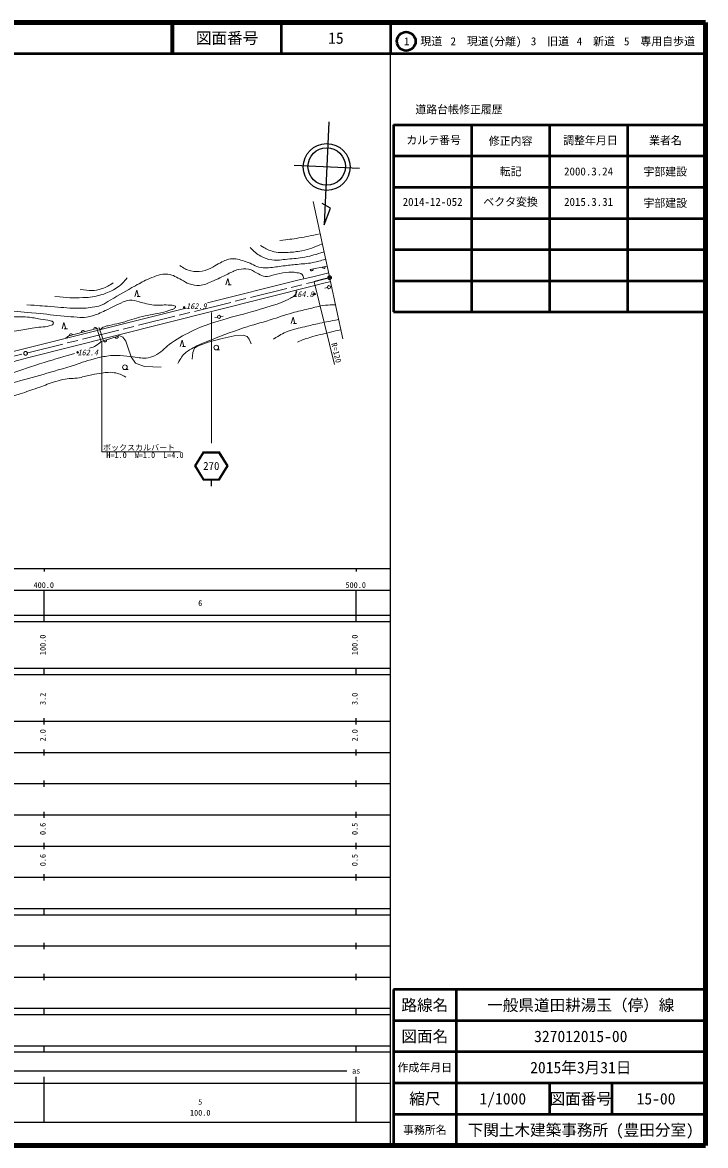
# Model space of a CAD drawing. Units: millimetres, scale not verified. Extents: x 40000 to 680000, y 20000 to 380000.
# Drawn here: x 461009 to 680000, y 20000 to 380000 of the extents above; entities that cross this region are included whole.
import ezdxf
from ezdxf.enums import TextEntityAlignment as Align

# ---------------------------------------------------------------- set-up
doc = ezdxf.new("R2010")
doc.units = ezdxf.units.MM
doc.header["$LTSCALE"] = 1000
doc.header["$PDMODE"] = 32
doc.header["$PDSIZE"] = 500
doc.linetypes.add('CHAIN', pattern=[18.5, 12, -1.5, 3.5, -1.5])
for name, color, linetype, lineweight in [('M-BGD', 7, 'Continuous', 13), ('M-BMK', 2, 'CHAIN', 13), ('M-STR-HTXT', 7, 'Continuous', 13), ('M-STR-STRC', 7, 'Continuous', 25), ('M-TTL', 2, 'Continuous', 140), ('M-TTL-BAND', 7, 'Continuous', 25), ('M-TTL-FRAM', 2, 'Continuous', 50), ('M-TTL-LINE', 7, 'Continuous', 50)]:
    doc.layers.add(name, color=color, linetype=linetype, lineweight=lineweight)
doc.layers.add('M-OTRS', color=6, linetype='Continuous')
doc.layers.add('M-TTL-TXT', color=7, linetype='Continuous')
doc.styles.add('ＭＳ ゴシック', font='')
doc.styles.get('ＭＳ ゴシック').set_extended_font_data('MS Gothic')

msp = doc.modelspace()

# ---------------------------------------------------------------- linework, layer by layer
at = {"layer": 'M-BGD'}
for p, q in [((553218, 300809), (558681, 301882)), ((526212, 295876), (526812, 297876)), ((526812, 297876), (527412, 295876)), ((526912, 295876), (527912, 295876)), ((560083, 295377), (559740, 295281)), ((497049, 292149), (497649, 294149)), ((497649, 294149), (498249, 292149)), ((497749, 292149), (498749, 292149)), ((558777, 295011), (557944, 294777)), ((522702, 285429), (523557, 285563)), ((524545, 285718), (525400, 285852)), ((547161, 283515), (547761, 285515)), ((547761, 285515), (548361, 283515)), ((473724, 281806), (474324, 283806)), ((474324, 283806), (474924, 281806)), ((474424, 281806), (475424, 281806)), ((484814, 281874), (475918, 279587)), ((484814, 281874), (485615, 282144)), ((486222, 277689), (484814, 281874)), ((487023, 277959), (485615, 282144)), ((547861, 283515), (548861, 283515)), ((475918, 279587), (474955, 278765)), ((486222, 277689), (487023, 277959)), ((487023, 277959), (491721, 279411)), ((511584, 276123), (512184, 278123)), ((512184, 278123), (512784, 276123)), ((512284, 276123), (513284, 276123)), ((523139, 275020), (524139, 275020)), ((493851, 268715), (494851, 268715))]:
    msp.add_line(p, q, dxfattribs=at)
for points in [[(520351, 290112), (549288, 297359), (554478, 298601), (559210, 299707)], [(370186, 271885), (374686, 270201), (381726, 268130), (392824, 265783), (402404, 264679), (411404, 264154), (420211, 264237), (428797, 265038), (437355, 266253), (448067, 268654), (463085, 272602), (490623, 279504), (554778, 295708), (557630, 296391), (559828, 296952)], [(456342, 274111), (513499, 288405)], [(491732, 279784), (493158, 279105), (494124, 277835), (494814, 275875), (495836, 272866), (497299, 270796), (500143, 269746), (505471, 269553)], [(515396, 272114), (515616, 274157), (516141, 275592), (517162, 276255), (520503, 277552), (525031, 278657), (528868, 279568), (531739, 279761), (533009, 279319), (533727, 278491), (534334, 277000)]]:
    msp.add_lwpolyline(points, dxfattribs=at)
for centre, radius in [((559259, 295146), 500), ((554666, 292955), 150), ((554666, 292955), 120), ((554666, 292955), 90), ((554666, 292955), 60), ((554666, 292955), 30), ((554666, 292955), 20), ((512850, 288683), 150), ((512850, 288683), 120), ((512850, 288683), 90), ((512850, 288683), 60), ((512850, 288683), 30), ((512850, 288683), 20), ((524051, 285640), 500), ((478708, 274253), 150), ((478708, 274253), 120), ((478708, 274253), 90), ((478708, 274253), 60), ((478708, 274253), 30), ((478708, 274253), 20), ((523139, 275770), 750), ((493851, 269465), 750)]:
    msp.add_circle(centre, radius, dxfattribs=at)
for centre, radius, start, end in [((553709, 300905), 500, 191.11336, 11.11336), ((557634, 301676), 500, 191.11336, 11.11336), ((480456, 280754), 500, 14.41879, 194.41879), ((484330, 281750), 500, 14.41879, 194.41879), ((476582, 279758), 500, 14.41879, 194.41879), ((487501, 278107), 500, 197.1774, 17.1774), ((491183, 279299), 549, 202.55517, 11.79963)]:
    msp.add_arc(centre, radius, start, end, dxfattribs=at)
for points, knots in [([(543488, 310100), (546425, 310436), (547233, 310537), (549617, 310928), (552300, 311368), (553196, 311575), (556438, 312291)], [0, 0, 0, 0, 1, 1, 1, 2, 2, 2, 2]), ([(534046, 307822), (535401, 306462), (535932, 305875), (537442, 305089), (538731, 304418), (539523, 304086), (540962, 303888), (542903, 303621), (544019, 303981), (545973, 304136), (548149, 304310), (549376, 304397), (551522, 304799), (553977, 305259), (554857, 305569), (557687, 306494)], [0, 0, 0, 0, 1, 1, 1, 2, 2, 2, 3, 3, 3, 4, 4, 4, 5, 5, 5, 5]), ([(537359, 308526), (538863, 307545), (539513, 307185), (541045, 306704), (542965, 306101), (544169, 306207), (546180, 306290), (547906, 306361), (548874, 306500), (550569, 306828), (553246, 307346), (554256, 307862), (557131, 309076)], [0, 0, 0, 0, 1, 1, 1, 2, 2, 2, 3, 3, 3, 4, 4, 4, 4]), ([(511420, 302138), (512821, 301190), (513446, 300750), (514937, 300392), (516353, 300052), (517225, 300057), (518664, 300282), (520051, 300498), (520741, 300995), (522004, 301607), (522995, 302086), (523457, 302537), (524461, 302987), (525884, 303624), (526686, 304228), (528244, 304257), (530018, 304291), (530983, 303808), (532688, 303318), (534638, 302759), (535517, 301738), (537520, 301414), (538425, 301267), (538952, 301296), (539866, 301358), (541732, 301486), (542759, 301739), (544615, 301966), (546338, 302176), (547306, 302271), (549032, 302463), (551005, 302682), (552140, 302614), (554084, 303015), (555734, 303355), (556376, 303553), (558187, 304177)], [0, 0, 0, 0, 1, 1, 1, 2, 2, 2, 3, 3, 3, 4, 4, 4, 5, 5, 5, 6, 6, 6, 7, 7, 7, 8, 8, 8, 9, 9, 9, 10, 10, 10, 11, 11, 11, 12, 12, 12, 12]), ([(462381, 289527), (466151, 289239), (467100, 289167), (470125, 288947), (473343, 288713), (475139, 288401), (478366, 288367), (480327, 288347), (481434, 288430), (483376, 288699), (484527, 288858), (485188, 288952), (486275, 289361), (487496, 289821), (488042, 290371), (489174, 291018), (492317, 292813), (494046, 293876), (497222, 295614), (498939, 296555), (499875, 297154), (501694, 297878), (503908, 298759), (505259, 299530), (507630, 299286), (509472, 299096), (510340, 298274), (512019, 297492), (513012, 297029), (513458, 296518), (514504, 296194), (515732, 295814), (516477, 295663), (517761, 295725), (519376, 295802), (520205, 296376), (521709, 296967), (523770, 297777), (524822, 298467), (526844, 299369), (528159, 299956), (528832, 300503), (530240, 300804), (531465, 301067), (532205, 301165), (533442, 300970), (534824, 300753), (535388, 299978), (536673, 299424), (537513, 299062), (537942, 298649), (538854, 298568), (539926, 298474), (540502, 298891), (541559, 299093), (543100, 299388), (543943, 299715), (545507, 299838), (546862, 299945), (547649, 300030), (548985, 299783), (549656, 299659), (550171, 299724), (550642, 299231), (551052, 298801), (551128, 298398), (551202, 297817)], [0, 0, 0, 0, 1, 1, 1, 2, 2, 2, 3, 3, 3, 4, 4, 4, 5, 5, 5, 6, 6, 6, 7, 7, 7, 8, 8, 8, 9, 9, 9, 10, 10, 10, 11, 11, 11, 12, 12, 12, 13, 13, 13, 14, 14, 14, 15, 15, 15, 16, 16, 16, 17, 17, 17, 18, 18, 18, 19, 19, 19, 20, 20, 20, 21, 21, 21, 22, 22, 22, 22]), ([(471388, 292115), (475624, 291813), (476875, 291599), (480388, 291784), (481306, 291832), (481831, 291782), (482735, 291949), (484712, 292317), (485849, 292484), (487732, 293192), (489357, 293803), (490242, 294261), (491679, 295235), (492306, 295659), (492604, 295973), (493143, 296505), (493752, 297106), (493944, 297358), (494578, 298161)], [0, 0, 0, 0, 1, 1, 1, 2, 2, 2, 3, 3, 3, 4, 4, 4, 5, 5, 5, 6, 6, 6, 6]), ([(479532, 294351), (482538, 294095), (483942, 293771), (486517, 294683), (488013, 295212), (488692, 295535), (490133, 296532)], [0, 0, 0, 0, 1, 1, 1, 2, 2, 2, 2]), ([(394896, 251967), (395725, 252361), (396032, 252486), (396801, 252685), (397766, 252934), (398346, 252870), (399341, 252934), (401291, 253058), (402385, 253135), (404338, 253154), (408706, 253197), (411152, 253080), (415519, 252989), (419847, 252898), (422269, 252798), (426597, 252701), (427373, 252684), (427812, 252584), (428584, 252664), (429317, 252740), (429740, 252866), (430388, 253217), (431167, 253638), (431436, 254119), (432063, 254744), (433016, 255694), (433331, 256442), (434348, 257324), (435825, 258606), (436617, 259459), (438397, 260269), (440782, 261354), (442353, 261305), (444916, 261848), (446917, 262272), (448069, 262346), (450078, 262732), (452519, 263201), (453883, 263494), (456290, 264112), (464288, 266166), (468727, 267481), (476637, 269855), (479523, 270720), (481074, 271431), (483994, 272174), (485576, 272576), (486464, 272825), (488080, 273057), (489715, 273292), (490653, 273309), (492304, 273250), (493963, 273191), (494873, 272909), (496528, 272781), (498390, 272637), (499469, 272180), (501304, 272532), (502429, 272749), (503068, 272960), (504064, 273526), (506102, 274685), (506782, 276000), (508740, 277288), (511509, 279109), (513148, 280010), (516132, 281450), (518974, 282821), (520712, 283264), (523711, 284245), (527985, 285644), (530483, 286082), (534798, 287351), (538386, 288405), (540429, 288909), (543939, 290201), (545152, 290648), (545800, 290989), (546939, 291600), (547466, 291883), (547836, 291975), (548227, 292428), (548703, 292979), (548722, 293452), (548806, 294200)], [0, 0, 0, 0, 1, 1, 1, 2, 2, 2, 3, 3, 3, 4, 4, 4, 5, 5, 5, 6, 6, 6, 7, 7, 7, 8, 8, 8, 9, 9, 9, 10, 10, 10, 11, 11, 11, 12, 12, 12, 13, 13, 13, 14, 14, 14, 15, 15, 15, 16, 16, 16, 17, 17, 17, 18, 18, 18, 19, 19, 19, 20, 20, 20, 21, 21, 21, 22, 22, 22, 23, 23, 23, 24, 24, 24, 25, 25, 25, 26, 26, 26, 27, 27, 27, 28, 28, 28, 28]), ([(454748, 287760), (459912, 287324), (461237, 287217), (465390, 286808), (468919, 286460), (470888, 286188), (474418, 285855), (476049, 285701), (476964, 285605), (478600, 285524), (479748, 285467), (480410, 285279), (481541, 285482), (483071, 285758), (483906, 286064), (485350, 286642), (486224, 286991), (486694, 287235), (487545, 287636), (489817, 288705), (491020, 289458), (493343, 290410), (494073, 290709), (494506, 290851), (495289, 290949), (496542, 291106), (497240, 290664), (498478, 290410), (499377, 290226), (499858, 290026), (500755, 289831), (501670, 289632), (502182, 289481), (503116, 289416), (504907, 289293), (505919, 289504), (507712, 289416), (508394, 289383), (508788, 289413), (509452, 289255), (509686, 289200), (509922, 289229), (510032, 289051), (510172, 288826), (509976, 288519), (509738, 288331), (509446, 288101), (509217, 288072), (508866, 287952), (507522, 287493), (506752, 287280), (505371, 286950), (502709, 286312), (501168, 286173), (498514, 285502), (495973, 284860), (494624, 284230), (492081, 283597), (490832, 283286), (490113, 283195), (488860, 282894), (488252, 282748), (487888, 282728), (487314, 282477), (486678, 282199), (486442, 281990), (485837, 281487)], [0, 0, 0, 0, 1, 1, 1, 2, 2, 2, 3, 3, 3, 4, 4, 4, 5, 5, 5, 6, 6, 6, 7, 7, 7, 8, 8, 8, 9, 9, 9, 10, 10, 10, 11, 11, 11, 12, 12, 12, 13, 13, 13, 14, 14, 14, 15, 15, 15, 16, 16, 16, 17, 17, 17, 18, 18, 18, 19, 19, 19, 20, 20, 20, 21, 21, 21, 22, 22, 22, 22]), ([(510822, 270734), (511831, 272429), (512170, 273207), (513532, 274311), (514341, 274967), (514860, 275255), (515777, 275747), (517351, 276591), (518286, 276963), (519937, 277642), (524537, 279536), (527165, 280477), (531872, 282085), (535180, 283215), (537104, 283625), (540444, 284652), (543236, 285511), (544754, 286142), (547567, 286930), (549539, 287482), (550666, 287710), (552661, 288172), (554787, 288665), (555954, 289122), (558127, 289332), (559406, 289456), (559888, 289491), (561413, 289479)], [0, 0, 0, 0, 1, 1, 1, 2, 2, 2, 3, 3, 3, 4, 4, 4, 5, 5, 5, 6, 6, 6, 7, 7, 7, 8, 8, 8, 9, 9, 9, 9]), ([(444578, 285355), (446353, 285590), (446845, 285647), (448305, 285769), (450080, 285917), (451079, 285975), (452860, 285976), (454464, 285978), (455357, 285796), (456960, 285728), (459191, 285633), (460451, 285770), (462674, 285562), (464289, 285412), (465174, 285168), (466774, 284900), (468034, 284688), (468793, 284772), (469999, 284349), (470345, 284228), (470665, 284263), (470846, 283944), (470955, 283752), (471008, 283570), (470895, 283380), (470751, 283136), (470559, 283075), (470294, 282975), (468281, 282209), (466972, 282464), (464846, 282119), (462883, 281800), (461787, 281593), (459822, 281291), (457680, 280961), (456455, 280932), (454328, 280518), (452664, 280194), (451711, 280061), (450104, 279524), (447637, 278699), (446331, 278027), (443892, 277122), (443208, 276868), (442820, 276738), (442125, 276515), (440865, 276109), (440159, 275869), (438868, 275576), (437408, 275245), (436547, 275287), (435085, 274969), (434487, 274838), (434283, 274797), (433560, 274610)], [0, 0, 0, 0, 1, 1, 1, 2, 2, 2, 3, 3, 3, 4, 4, 4, 5, 5, 5, 6, 6, 6, 7, 7, 7, 8, 8, 8, 9, 9, 9, 10, 10, 10, 11, 11, 11, 12, 12, 12, 13, 13, 13, 14, 14, 14, 15, 15, 15, 16, 16, 16, 17, 17, 17, 18, 18, 18, 18]), ([(541521, 278524), (543546, 279804), (544253, 280239), (546159, 281008), (548164, 281817), (549406, 281926), (551501, 282458), (553368, 282931), (554423, 283163), (556305, 283576), (558681, 284097), (559458, 284236), (562411, 284795)], [0, 0, 0, 0, 1, 1, 1, 2, 2, 2, 3, 3, 3, 4, 4, 4, 4]), ([(563055, 281523), (561476, 281140), (561077, 281041), (559809, 280727), (557205, 280082), (555699, 279879), (553153, 279035), (551565, 278509), (551006, 278312), (549136, 277544)], [0, 0, 0, 0, 1, 1, 1, 2, 2, 2, 3, 3, 3, 3]), ([(482520, 275558), (483509, 275897), (483869, 276006), (484639, 276474), (485305, 276879), (485550, 277085), (486222, 277689)], [0, 0, 0, 0, 1, 1, 1, 2, 2, 2, 2]), ([(386760, 253770), (387340, 254569), (387616, 254896), (388333, 255427), (389219, 256083), (389867, 256258), (390942, 256503), (392624, 256887), (393608, 256926), (395332, 257000), (398095, 257119), (399647, 257062), (402413, 257042), (408156, 256999), (411372, 256850), (417114, 256711), (419589, 256650), (420975, 256622), (423450, 256545), (424889, 256500), (425695, 256415), (427135, 256421), (428125, 256425), (428709, 256359), (429661, 256628), (430072, 256744), (430305, 256839), (430655, 257083), (431612, 257751), (431930, 258386), (432809, 259154), (434203, 260372), (434953, 261109), (436494, 262135), (437542, 262833), (438191, 263169), (439393, 263543), (440832, 263992), (441717, 263906), (443203, 264165), (445731, 264604), (447168, 264763), (449663, 265365), (452058, 265944), (453390, 266313), (455750, 267022), (459958, 268286), (462242, 269227), (466434, 270542), (470829, 271920), (472265, 272328), (477740, 273896)], [0, 0, 0, 0, 1, 1, 1, 2, 2, 2, 3, 3, 3, 4, 4, 4, 5, 5, 5, 6, 6, 6, 7, 7, 7, 8, 8, 8, 9, 9, 9, 10, 10, 10, 11, 11, 11, 12, 12, 12, 13, 13, 13, 14, 14, 14, 15, 15, 15, 16, 16, 16, 17, 17, 17, 17]), ([(434076, 252192), (435113, 253139), (435538, 253440), (436579, 254088), (438339, 255182), (439567, 255340), (441548, 255946), (443907, 256668), (445259, 256963), (447640, 257603), (452566, 258927), (455388, 259446), (460262, 260948), (462476, 261630), (463688, 262099), (465875, 262862), (467833, 263546), (468892, 264039), (470863, 264684), (472070, 265079), (472750, 265304), (473992, 265568), (476008, 265996), (477207, 265784), (479237, 266138), (480823, 266415), (481672, 266758), (483249, 267077), (484497, 267329), (485195, 267497), (486461, 267629), (488010, 267791), (488909, 267993), (490446, 267739), (491990, 267485), (492648, 267143), (494200, 266341)], [0, 0, 0, 0, 1, 1, 1, 2, 2, 2, 3, 3, 3, 4, 4, 4, 5, 5, 5, 6, 6, 6, 7, 7, 7, 8, 8, 8, 9, 9, 9, 10, 10, 10, 11, 11, 11, 12, 12, 12, 12])]:
    msp.add_open_spline(points, degree=3, knots=knots, dxfattribs=at)
for p in [(554666, 292955), (512850, 288683), (478708, 274253)]:
    msp.add_point(p, dxfattribs=at)
at = {"layer": 'M-BMK'}
msp.add_line((444308, 269542), (554480, 296906), dxfattribs=at)
for centre in [(559475, 298199), (462014, 273940)]:
    msp.add_circle(centre, 600, dxfattribs=at)
msp.add_arc((584244, 192253), 108803, 103.47493, 105.87595, dxfattribs=at)
at = {"layer": 'M-OTRS'}
msp.add_point((559475, 298199), dxfattribs=at)
at = {"layer": 'M-STR-HTXT', "lineweight": 25}
for p, q in [((559253, 348158), (557685, 315166)), ((569053, 333175), (548077, 334173)), ((559744, 320445), (557129, 321917)), ((557685, 315166), (559744, 320445))]:
    msp.add_line(p, q, dxfattribs=at)
at = {"layer": 'M-STR-HTXT'}
for p, q in [((554208, 322638), (559306, 298981)), ((554480, 296906), (561071, 270370)), ((559643, 297417), (563705, 278569)), ((521623, 287013), (521623, 245123))]:
    msp.add_line(p, q, dxfattribs=at)
msp.add_lwpolyline([(486461, 277679), (486461, 242409), (511646, 242409)], dxfattribs=at)
at = {"layer": 'M-STR-HTXT', "lineweight": 25}
for centre, radius in [((558523, 333676), 7500), ((558539, 333833), 6000)]:
    msp.add_circle(centre, radius, dxfattribs=at)
at = {"layer": 'M-STR-STRC'}
for p, q in [((518900, 242339), (516137, 237839)), ((519068, 242039), (516489, 237839)), ((518900, 242339), (524173, 242339)), ((519068, 242039), (524005, 242039)), ((526584, 237839), (524005, 242039)), ((526937, 237839), (524173, 242339)), ((516137, 237839), (518900, 233339)), ((516489, 237839), (519068, 233639)), ((524005, 233639), (526584, 237839)), ((524173, 233339), (526937, 237839)), ((518900, 233339), (524173, 233339)), ((519068, 233639), (524005, 233639)), ((521537, 233339), (521537, 231339))]:
    msp.add_line(p, q, dxfattribs=at)
at = {"layer": 'M-TTL'}
for p, q in [((680000, 380000), (40000, 380000)), ((680000, 20000), (680000, 380000)), ((40000, 20000), (680000, 20000))]:
    msp.add_line(p, q, dxfattribs=at)
at = {"layer": 'M-TTL-BAND'}
for p, q in [((579000, 20000), (579000, 370000)), ((40000, 205000), (579000, 205000)), ((468000, 205000), (468000, 204000)), ((568000, 205000), (568000, 204000)), ((68000, 198000), (579000, 198000)), ((468000, 188000), (468000, 198000)), ((568000, 188000), (568000, 198000)), ((40000, 190000), (579000, 190000)), ((40000, 188000), (579000, 188000)), ((40000, 173000), (579000, 173000)), ((468000, 171000), (468000, 173000)), ((568000, 171000), (568000, 173000)), ((40000, 171000), (579000, 171000)), ((40000, 156000), (579000, 156000)), ((468000, 155000), (468000, 157000)), ((568000, 155000), (568000, 157000)), ((46000, 146000), (579000, 146000)), ((468000, 145000), (468000, 147000)), ((568000, 145000), (568000, 147000)), ((468000, 135000), (468000, 137000)), ((568000, 135000), (568000, 137000)), ((52000, 136000), (579000, 136000)), ((46000, 126000), (579000, 126000)), ((468000, 125000), (468000, 127000)), ((568000, 125000), (568000, 127000)), ((52000, 116000), (579000, 116000)), ((468000, 115000), (468000, 117000)), ((568000, 115000), (568000, 117000)), ((46000, 106000), (579000, 106000)), ((468000, 105000), (468000, 107000)), ((568000, 105000), (568000, 107000)), ((40000, 96000), (579000, 96000)), ((40000, 94000), (579000, 94000)), ((468000, 94000), (468000, 96000)), ((568000, 94000), (568000, 96000)), ((49000, 84000), (579000, 84000)), ((468000, 83000), (468000, 85000)), ((568000, 83000), (568000, 85000)), ((40000, 74000), (579000, 74000)), ((468000, 73000), (468000, 75000)), ((568000, 73000), (568000, 75000)), ((40000, 64000), (579000, 64000)), ((40000, 62000), (579000, 62000)), ((468000, 62000), (468000, 64000)), ((568000, 62000), (568000, 64000)), ((40000, 52000), (579000, 52000)), ((468000, 50000), (468000, 52000)), ((568000, 50000), (568000, 52000)), ((40000, 50000), (579000, 50000)), ((71000, 44000), (565000, 44000)), ((40000, 40000), (579000, 40000)), ((468000, 27500), (468000, 42000)), ((568000, 27500), (568000, 42000)), ((68000, 27500), (579000, 27500))]:
    msp.add_line(p, q, dxfattribs=at)
at = {"layer": 'M-TTL-FRAM'}
for p, q in [((580000, 347197), (580000, 287197)), ((580000, 347197), (680000, 347197)), ((580000, 287197), (680000, 287197)), ((680000, 70000), (580000, 70000)), ((580000, 70000), (580000, 20000))]:
    msp.add_line(p, q, dxfattribs=at)
at = {"layer": 'M-TTL-LINE'}
for p, q in [((508747, 380000), (508747, 370000)), ((509247, 380000), (509247, 370000)), ((543997, 380000), (543997, 370000)), ((579000, 380000), (579000, 370000)), ((40000, 370000), (680000, 370000)), ((605000, 347197), (605000, 287197)), ((630000, 347197), (630000, 287197)), ((655000, 347197), (655000, 287197)), ((580000, 337197), (680000, 337197)), ((580000, 327197), (680000, 327197)), ((580000, 317197), (680000, 317197)), ((580000, 307197), (680000, 307197)), ((580000, 297197), (680000, 297197)), ((600000, 70000), (600000, 20000)), ((680000, 60000), (580000, 60000)), ((680000, 50000), (580000, 50000)), ((680000, 40000), (580000, 40000)), ((630000, 40000), (630000, 30000)), ((650000, 40000), (650000, 30000)), ((680000, 30000), (580000, 30000))]:
    msp.add_line(p, q, dxfattribs=at)
msp.add_circle((584031, 373958), 3000, dxfattribs=at)

# ---------------------------------------------------------------- texts
at = {"layer": 'M-BGD', "style": 'ＭＳ ゴシック', "oblique": 15}
for s, p in [('164.8', (551093, 292902)), ('162.9', (516722, 289071)), ('162.4', (481936, 274225))]:
    msp.add_text(s, height=1833, dxfattribs=at).set_placement(p, align=Align.MIDDLE_CENTER)
at = {"layer": 'M-STR-HTXT', "style": 'ＭＳ ゴシック'}
msp.add_text('R=120', height=1833, rotation=283.949, dxfattribs=at).set_placement((560227, 273768), align=Align.BOTTOM_CENTER)
msp.add_text('ボックスカルバート', height=1833, dxfattribs=at).set_placement((498386, 242247), align=Align.BOTTOM_CENTER)
msp.add_text('H=1.0\u3000W=1.0\u3000L=4.0', height=1833, dxfattribs=at).set_placement((500278, 242247), align=Align.TOP_CENTER)
at = {"layer": 'M-STR-STRC', "style": 'ＭＳ ゴシック'}
msp.add_text('270', height=2566, dxfattribs=at).set_placement((521537, 237839), align=Align.MIDDLE_CENTER)
at = {"layer": 'M-TTL-BAND', "style": 'ＭＳ ゴシック'}
for s, p in [('400.0', (467844, 198195)), ('500.0', (567844, 198195)), ('6', (518000, 192405)), ('as', (568000, 42500)), ('5', (518000, 32523)), ('100.0', (518000, 29033))]:
    msp.add_text(s, height=1833, dxfattribs=at).set_placement(p, align=Align.BOTTOM_CENTER)
for s, p in [('100.0', (469000, 180500)), ('100.0', (569000, 180500)), ('3.2', (469000, 163174)), ('3.0', (569000, 163174)), ('2.0', (469000, 151500)), ('2.0', (569000, 151500)), ('0.6', (469000, 121500)), ('0.5', (569000, 121500)), ('0.6', (469000, 111500)), ('0.5', (569000, 111500))]:
    msp.add_text(s, height=1833, rotation=90, dxfattribs=at).set_placement(p, align=Align.BOTTOM_CENTER)
at = {"layer": 'M-TTL-TXT', "style": 'ＭＳ ゴシック'}
for s, height, p in [('図面番号', 3666, (526622, 375000)), ('15', 3666, (561497, 375000)), ('1\u3000現道', 2566, (589448, 373958)), ('2\u3000現道(分離)', 2566, (609619, 373958)), ('3\u3000旧道', 2566, (630121, 373958)), ('4\u3000新道', 2566, (644824, 373958)), ('5\u3000専用自歩道', 2566, (665228, 373958)), ('道路台帳修正履歴', 2566, (600968, 352113)), ('カルテ番号', 2566, (592839, 342277)), ('修正内容', 2566, (617509, 342023)), ('調整年月日', 2566, (643089, 342197)), ('業者名', 2566, (667134, 342197)), ('転記', 2566, (617500, 332245)), ('2000.3.24', 2566, (642500, 332245)), ('宇部建設', 2566, (667077, 332189)), ('宇部建設', 2566, (667077, 322126)), ('路線名', 3666, (590000, 65000)), ('路線名', 3666, (590000, 65000)), ('一般県道田耕湯玉（停）線', 3666, (640000, 65000)), ('図面名', 3666, (590000, 55000)), ('図面名', 3666, (590000, 55000)), ('327012015-00', 3666, (640000, 55000)), ('2015年3月31日', 3666, (640000, 45000)), ('作成年月日', 2566, (590000, 45000)), ('作成年月日', 2566, (590000, 45000)), ('縮尺', 3666, (590000, 35000)), ('縮尺', 3666, (590000, 35000)), ('1/1000', 3666, (615000, 35000)), ('図面番号', 3666, (640000, 35000)), ('図面番号', 3666, (640000, 35000)), ('15-00', 3666, (664125, 35000)), ('事務所名', 2566, (590000, 25000)), ('事務所名', 2566, (590000, 25000)), ('下関土木建築事務所 (豊田分室)', 3666, (640000, 25000))]:
    msp.add_text(s, height=height, dxfattribs=at).set_placement(p, align=Align.MIDDLE_CENTER)
for s, p in [('ベクタ変換', (617500, 320433)), ('2014-12-052', (592500, 320433)), ('2015.3.31', (642500, 320433))]:
    msp.add_text(s, height=2566, dxfattribs=at).set_placement(p, align=Align.BOTTOM_CENTER)

doc.saveas('drawing.dxf')
